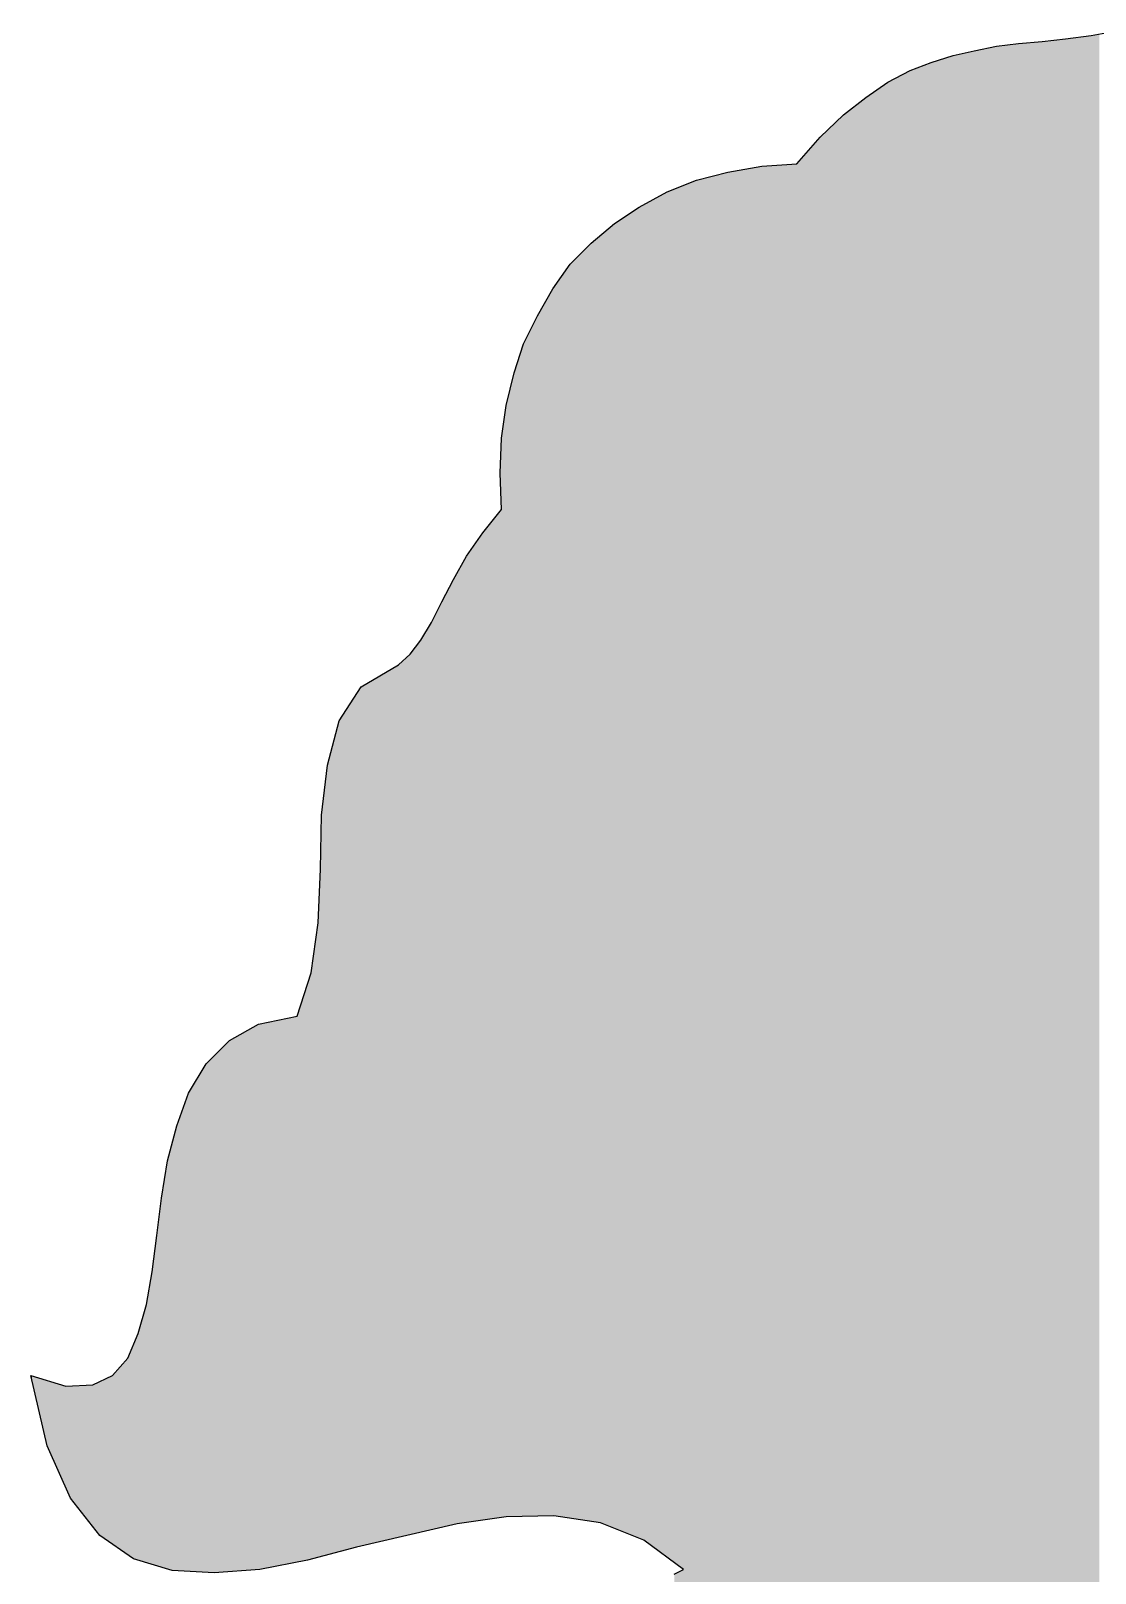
# Model space of a CAD drawing. Extents: x -73 to 16, y -2 to 165.
# Drawn here: x -45.74 to -28.27, y 138.35 to 163.67 of the extents above; entities that cross this region are included whole.
import ezdxf

# ---------------------------------------------------------------- set-up
doc = ezdxf.new("R2010")
doc.units = 0
doc.header["$LTSCALE"] = 25
doc.layers.get('0').update_dxf_attribs({"linetype": 'CONTINUOUS'})
doc.layers.add('7', color=7, linetype='CONTINUOUS')

# ---------------------------------------------------------------- blocks, each defined once
blk = doc.blocks.new('*U0')
for points in [[(-28.199, 62.471), (-28.333, 163.597), (-28.199, 163.621)], [(-30.039, 58.852), (-30.212, 163.355), (-30.039, 163.392)], [(-29.943, 58.916), (-30.039, 163.392), (-29.943, 163.412)], [(-30.039, 58.852), (-30.039, 163.392), (-29.943, 58.916)], [(-29.925, 58.929), (-29.943, 163.412), (-29.925, 163.416)], [(-29.943, 58.916), (-29.943, 163.412), (-29.925, 58.929)], [(-29.886, 58.954), (-29.925, 163.416), (-29.886, 163.424)], [(-29.925, 58.929), (-29.925, 163.416), (-29.886, 58.954)], [(-29.848, 58.98), (-29.886, 163.424), (-29.848, 163.428)], [(-29.886, 58.954), (-29.886, 163.424), (-29.848, 58.98)], [(-29.809, 59.006), (-29.848, 163.428), (-29.809, 163.432)], [(-29.848, 58.98), (-29.848, 163.428), (-29.809, 59.006)], [(-29.694, 59.082), (-29.809, 163.432), (-29.694, 163.445)], [(-29.809, 59.006), (-29.809, 163.432), (-29.694, 59.082)], [(-29.636, 59.118), (-29.694, 163.445), (-29.636, 163.451)], [(-29.694, 59.082), (-29.694, 163.445), (-29.636, 59.118)], [(-29.541, 59.178), (-29.636, 163.451), (-29.541, 163.461)], [(-29.636, 59.118), (-29.636, 163.451), (-29.541, 59.178)], [(-29.522, 59.19), (-29.541, 163.461), (-29.522, 163.463)], [(-29.541, 59.178), (-29.541, 163.461), (-29.522, 59.19)], [(-29.387, 59.274), (-29.522, 163.463), (-29.387, 163.476)], [(-29.522, 59.19), (-29.522, 163.463), (-29.387, 59.274)], [(-29.349, 59.293), (-29.387, 163.476), (-29.349, 163.48)], [(-29.387, 59.274), (-29.387, 163.476), (-29.349, 59.293)], [(-29.196, 59.37), (-29.349, 163.48), (-29.196, 163.495)], [(-29.349, 59.293), (-29.349, 163.48), (-29.196, 59.37)], [(-29.138, 59.399), (-29.196, 163.495), (-29.138, 163.501)], [(-29.196, 59.37), (-29.196, 163.495), (-29.138, 59.399)], [(-29.119, 62.873), (-29.138, 163.501), (-29.119, 163.503)], [(-29.138, 62.648), (-29.138, 163.501), (-29.119, 62.873)], [(-29.1, 63.089), (-29.119, 163.503), (-29.1, 163.505)], [(-29.119, 62.873), (-29.119, 163.503), (-29.1, 63.089)], [(-29.043, 63.038), (-29.1, 163.505), (-29.043, 163.511)], [(-29.1, 63.089), (-29.1, 163.505), (-29.043, 63.038)], [(-28.966, 62.97), (-29.043, 163.511), (-28.966, 163.519)], [(-29.043, 63.038), (-29.043, 163.511), (-28.966, 62.97)], [(-28.908, 62.92), (-28.966, 163.519), (-28.908, 163.524)], [(-28.966, 62.97), (-28.966, 163.519), (-28.908, 62.92)], [(-28.87, 62.886), (-28.908, 163.524), (-28.87, 163.528)], [(-28.908, 62.92), (-28.908, 163.524), (-28.87, 62.886)], [(-28.793, 62.818), (-28.87, 163.528), (-28.793, 163.536)], [(-28.87, 62.886), (-28.87, 163.528), (-28.793, 62.818)], [(-28.774, 62.801), (-28.793, 163.536), (-28.774, 163.538)], [(-28.793, 62.818), (-28.793, 163.536), (-28.774, 62.801)], [(-28.755, 62.79), (-28.774, 163.538), (-28.755, 163.54)], [(-28.774, 62.801), (-28.774, 163.538), (-28.755, 62.79)], [(-28.736, 62.778), (-28.755, 163.54), (-28.736, 163.542)], [(-28.755, 62.79), (-28.755, 163.54), (-28.736, 62.778)], [(-28.717, 62.767), (-28.736, 163.542), (-28.717, 163.545)], [(-28.736, 62.778), (-28.736, 163.542), (-28.717, 62.767)], [(-28.697, 62.755), (-28.717, 163.545), (-28.697, 163.548)], [(-28.717, 62.767), (-28.717, 163.545), (-28.697, 62.755)], [(-28.601, 62.697), (-28.697, 163.548), (-28.601, 163.561)], [(-28.697, 62.755), (-28.697, 163.548), (-28.601, 62.697)], [(-28.505, 62.64), (-28.601, 163.561), (-28.505, 163.574)], [(-28.601, 62.697), (-28.601, 163.561), (-28.505, 62.64)], [(-28.467, 62.617), (-28.505, 163.574), (-28.467, 163.579)], [(-28.505, 62.64), (-28.505, 163.574), (-28.467, 62.617)], [(-28.448, 62.605), (-28.467, 163.579), (-28.448, 163.581)], [(-28.467, 62.617), (-28.467, 163.579), (-28.448, 62.605)], [(-28.429, 62.594), (-28.448, 163.581), (-28.429, 163.584)], [(-28.448, 62.605), (-28.448, 163.581), (-28.429, 62.594)], [(-28.391, 62.571), (-28.429, 163.584), (-28.391, 163.589)], [(-28.429, 62.594), (-28.429, 163.584), (-28.391, 62.571)], [(-28.371, 62.561), (-28.391, 163.589), (-28.371, 163.592)], [(-28.391, 62.571), (-28.391, 163.589), (-28.371, 62.561)], [(-28.352, 62.551), (-28.371, 163.592), (-28.352, 163.594)], [(-28.371, 62.561), (-28.371, 163.592), (-28.352, 62.551)], [(-28.333, 62.541), (-28.352, 163.594), (-28.333, 163.597)], [(-28.352, 62.551), (-28.352, 163.594), (-28.333, 62.541)], [(-28.333, 62.541), (-28.333, 163.597), (-28.199, 62.471)], [(-31.036, 59.718), (-31.132, 163.089), (-31.036, 163.126)], [(-30.96, 59.659), (-31.036, 163.126), (-30.96, 163.156)], [(-31.036, 59.718), (-31.036, 163.126), (-30.96, 59.659)], [(-30.883, 59.599), (-30.96, 163.156), (-30.883, 163.18)], [(-30.96, 59.659), (-30.96, 163.156), (-30.883, 59.599)], [(-30.634, 59.408), (-30.883, 163.18), (-30.634, 163.259)], [(-30.883, 59.599), (-30.883, 163.18), (-30.634, 59.408)], [(-30.595, 59.373), (-30.634, 163.259), (-30.595, 163.271)], [(-30.634, 59.408), (-30.634, 163.259), (-30.595, 59.373)], [(-30.538, 59.321), (-30.595, 163.271), (-30.538, 163.284)], [(-30.595, 59.373), (-30.595, 163.271), (-30.538, 59.321)], [(-30.422, 59.216), (-30.538, 163.284), (-30.422, 163.309)], [(-30.538, 59.321), (-30.538, 163.284), (-30.422, 59.216)], [(-30.269, 59.091), (-30.422, 163.309), (-30.269, 163.343)], [(-30.422, 59.216), (-30.422, 163.309), (-30.269, 59.091)], [(-30.25, 59.076), (-30.269, 163.343), (-30.25, 163.347)], [(-30.269, 59.091), (-30.269, 163.343), (-30.25, 59.076)], [(-30.212, 59.044), (-30.25, 163.347), (-30.212, 163.355)], [(-30.25, 59.076), (-30.25, 163.347), (-30.212, 59.044)], [(-30.212, 59.044), (-30.212, 163.355), (-30.039, 58.852)], [(-31.477, 60.019), (-31.669, 162.83), (-31.477, 162.931)], [(-31.439, 59.991), (-31.477, 162.931), (-31.439, 162.951)], [(-31.477, 60.019), (-31.477, 162.931), (-31.439, 59.991)], [(-31.4, 59.964), (-31.439, 162.951), (-31.4, 162.971)], [(-31.439, 59.991), (-31.439, 162.951), (-31.4, 59.964)], [(-31.304, 59.902), (-31.4, 162.971), (-31.304, 163.021)], [(-31.4, 59.964), (-31.4, 162.971), (-31.304, 59.902)], [(-31.19, 59.829), (-31.304, 163.021), (-31.19, 163.066)], [(-31.304, 59.902), (-31.304, 163.021), (-31.19, 59.829)], [(-31.132, 59.792), (-31.19, 163.066), (-31.132, 163.089)], [(-31.19, 59.829), (-31.19, 163.066), (-31.132, 59.792)], [(-31.132, 59.792), (-31.132, 163.089), (-31.036, 59.718)], [(-31.956, 60.328), (-32.033, 162.581), (-31.956, 162.633)], [(-31.879, 60.282), (-31.956, 162.633), (-31.879, 162.686)], [(-31.956, 60.328), (-31.956, 162.633), (-31.879, 60.282)], [(-31.822, 60.247), (-31.879, 162.686), (-31.822, 162.725)], [(-31.879, 60.282), (-31.879, 162.686), (-31.822, 60.247)], [(-31.746, 60.202), (-31.822, 162.725), (-31.746, 162.777)], [(-31.822, 60.247), (-31.822, 162.725), (-31.746, 60.202)], [(-31.669, 60.155), (-31.746, 162.777), (-31.669, 162.83)], [(-31.746, 60.202), (-31.746, 162.777), (-31.669, 60.155)], [(-31.669, 60.155), (-31.669, 162.83), (-31.477, 60.019)], [(-32.321, 60.522), (-32.359, 162.323), (-32.321, 162.354)], [(-32.244, 60.481), (-32.321, 162.354), (-32.244, 162.414)], [(-32.321, 60.522), (-32.321, 162.354), (-32.244, 60.481)], [(-32.033, 60.369), (-32.244, 162.414), (-32.033, 162.581)], [(-32.244, 60.481), (-32.244, 162.414), (-32.033, 60.369)], [(-32.033, 60.369), (-32.033, 162.581), (-31.956, 60.328)], [(-32.531, 60.635), (-32.665, 162.039), (-32.531, 162.166)], [(-32.397, 60.563), (-32.531, 162.166), (-32.397, 162.293)], [(-32.531, 60.635), (-32.531, 162.166), (-32.397, 60.563)], [(-32.359, 60.543), (-32.397, 162.293), (-32.359, 162.323)], [(-32.397, 60.563), (-32.397, 162.293), (-32.359, 60.543)], [(-32.359, 60.543), (-32.359, 162.323), (-32.321, 60.522)], [(-32.819, 60.788), (-32.934, 161.753), (-32.819, 161.886)], [(-32.8, 60.778), (-32.819, 161.886), (-32.8, 161.907)], [(-32.819, 60.788), (-32.819, 161.886), (-32.8, 60.778)], [(-32.781, 60.768), (-32.8, 161.907), (-32.781, 161.929)], [(-32.8, 60.778), (-32.8, 161.907), (-32.781, 60.768)], [(-32.704, 60.727), (-32.781, 161.929), (-32.704, 162.002)], [(-32.781, 60.768), (-32.781, 161.929), (-32.704, 60.727)], [(-32.665, 60.707), (-32.704, 162.002), (-32.665, 162.039)], [(-32.704, 60.727), (-32.704, 162.002), (-32.665, 60.707)], [(-32.665, 60.707), (-32.665, 162.039), (-32.531, 60.635)], [(-32.972, 60.865), (-33.087, 161.577), (-32.972, 161.709)], [(-32.934, 60.846), (-32.972, 161.709), (-32.934, 161.753)], [(-32.972, 60.865), (-32.972, 161.709), (-32.934, 60.846)], [(-32.934, 60.846), (-32.934, 161.753), (-32.819, 60.788)], [(-34.333, 101.965), (-34.506, 161.299), (-34.333, 161.344)], [(-34.295, 101.859), (-34.333, 161.344), (-34.295, 161.354)], [(-34.333, 101.965), (-34.333, 161.344), (-34.295, 101.859)], [(-34.199, 101.595), (-34.295, 161.354), (-34.199, 161.371)], [(-34.295, 101.859), (-34.295, 161.354), (-34.199, 101.595)], [(-34.18, 101.544), (-34.199, 161.371), (-34.18, 161.374)], [(-34.199, 101.595), (-34.199, 161.371), (-34.18, 101.544)], [(-34.161, 101.006), (-34.18, 161.374), (-34.161, 161.377)], [(-34.18, 101.544), (-34.18, 161.374), (-34.161, 101.006)], [(-34.122, 62.724), (-34.161, 161.377), (-34.122, 161.384)], [(-34.161, 62.73), (-34.161, 161.377), (-34.122, 62.724)], [(-34.103, 61.507), (-34.122, 161.384), (-34.103, 161.387)], [(-34.122, 61.709), (-34.122, 161.384), (-34.103, 61.507)], [(-34.084, 61.306), (-34.103, 161.387), (-34.084, 161.39)], [(-34.103, 61.507), (-34.103, 161.387), (-34.084, 61.306)], [(-34.026, 61.286), (-34.084, 161.39), (-34.026, 161.4)], [(-34.084, 61.306), (-34.084, 161.39), (-34.026, 61.286)], [(-33.969, 61.267), (-34.026, 161.4), (-33.969, 161.41)], [(-34.026, 61.286), (-34.026, 161.4), (-33.969, 61.267)], [(-33.912, 61.248), (-33.969, 161.41), (-33.912, 161.42)], [(-33.969, 61.267), (-33.969, 161.41), (-33.912, 61.248)], [(-33.854, 61.229), (-33.912, 161.42), (-33.854, 161.43)], [(-33.912, 61.248), (-33.912, 161.42), (-33.854, 61.229)], [(-33.816, 61.216), (-33.854, 161.43), (-33.816, 161.437)], [(-33.854, 61.229), (-33.854, 161.43), (-33.816, 61.216)], [(-33.759, 61.197), (-33.816, 161.437), (-33.759, 161.447)], [(-33.816, 61.216), (-33.816, 161.437), (-33.759, 61.197)], [(-33.739, 61.191), (-33.759, 161.447), (-33.739, 161.45)], [(-33.759, 61.197), (-33.759, 161.447), (-33.739, 61.191)], [(-33.682, 61.172), (-33.739, 161.45), (-33.682, 161.454)], [(-33.739, 61.191), (-33.739, 161.45), (-33.682, 61.172)], [(-33.663, 61.165), (-33.682, 161.454), (-33.663, 161.455)], [(-33.682, 61.172), (-33.682, 161.454), (-33.663, 61.165)], [(-33.624, 61.153), (-33.663, 161.455), (-33.624, 161.458)], [(-33.663, 61.165), (-33.663, 161.455), (-33.624, 61.153)], [(-33.547, 61.12), (-33.624, 161.458), (-33.547, 161.463)], [(-33.624, 61.153), (-33.624, 161.458), (-33.547, 61.12)], [(-33.528, 61.112), (-33.547, 161.463), (-33.528, 161.464)], [(-33.547, 61.12), (-33.547, 161.463), (-33.528, 61.112)], [(-33.509, 61.103), (-33.528, 161.464), (-33.509, 161.465)], [(-33.528, 61.112), (-33.528, 161.464), (-33.509, 61.103)], [(-33.49, 61.095), (-33.509, 161.465), (-33.49, 161.467)], [(-33.509, 61.103), (-33.509, 161.465), (-33.49, 61.095)], [(-33.394, 61.054), (-33.49, 161.467), (-33.394, 161.473)], [(-33.49, 61.095), (-33.49, 161.467), (-33.394, 61.054)], [(-33.356, 61.037), (-33.394, 161.473), (-33.356, 161.476)], [(-33.394, 61.054), (-33.394, 161.473), (-33.356, 61.037)], [(-33.298, 61.013), (-33.356, 161.476), (-33.298, 161.479)], [(-33.356, 61.037), (-33.356, 161.476), (-33.298, 61.013)], [(-33.26, 60.996), (-33.298, 161.479), (-33.26, 161.482)], [(-33.298, 61.013), (-33.298, 161.479), (-33.26, 60.996)], [(-33.164, 60.955), (-33.26, 161.482), (-33.164, 161.488)], [(-33.26, 60.996), (-33.26, 161.482), (-33.164, 60.955)], [(-33.107, 60.931), (-33.164, 161.488), (-33.107, 161.554)], [(-33.164, 60.955), (-33.164, 161.488), (-33.107, 60.931)], [(-33.087, 60.923), (-33.107, 161.554), (-33.087, 161.577)], [(-33.107, 60.931), (-33.107, 161.554), (-33.087, 60.923)], [(-33.087, 60.923), (-33.087, 161.577), (-32.972, 60.865)], [(-35.1, 138.463), (-35.177, 161.074), (-35.1, 161.105)], [(-35.081, 138.449), (-35.1, 161.105), (-35.081, 161.112)], [(-35.1, 138.463), (-35.1, 161.105), (-35.081, 138.449)], [(-35.024, 138.407), (-35.081, 161.112), (-35.024, 161.135)], [(-35.081, 138.449), (-35.081, 161.112), (-35.024, 138.407)], [(-34.928, 102.841), (-35.024, 161.135), (-34.928, 161.174)], [(-35.024, 103.025), (-35.024, 161.135), (-34.928, 102.841)], [(-34.851, 102.693), (-34.928, 161.174), (-34.851, 161.204)], [(-34.928, 102.841), (-34.928, 161.174), (-34.851, 102.693)], [(-34.813, 102.641), (-34.851, 161.204), (-34.813, 161.22)], [(-34.851, 102.693), (-34.851, 161.204), (-34.813, 102.641)], [(-34.794, 102.615), (-34.813, 161.22), (-34.794, 161.225)], [(-34.813, 102.641), (-34.813, 161.22), (-34.794, 102.615)], [(-34.774, 102.589), (-34.794, 161.225), (-34.774, 161.23)], [(-34.794, 102.615), (-34.794, 161.225), (-34.774, 102.589)], [(-34.755, 102.563), (-34.774, 161.23), (-34.755, 161.235)], [(-34.774, 102.589), (-34.774, 161.23), (-34.755, 102.563)], [(-34.717, 102.511), (-34.755, 161.235), (-34.717, 161.245)], [(-34.755, 102.563), (-34.755, 161.235), (-34.717, 102.511)], [(-34.698, 102.485), (-34.717, 161.245), (-34.698, 161.25)], [(-34.717, 102.511), (-34.717, 161.245), (-34.698, 102.485)], [(-34.678, 102.459), (-34.698, 161.25), (-34.678, 161.255)], [(-34.698, 102.485), (-34.698, 161.25), (-34.678, 102.459)], [(-34.621, 102.381), (-34.678, 161.255), (-34.621, 161.27)], [(-34.678, 102.459), (-34.678, 161.255), (-34.621, 102.381)], [(-34.582, 102.329), (-34.621, 161.27), (-34.582, 161.28)], [(-34.621, 102.381), (-34.621, 161.27), (-34.582, 102.329)], [(-34.564, 102.301), (-34.582, 161.28), (-34.564, 161.284)], [(-34.582, 102.329), (-34.582, 161.28), (-34.564, 102.301)], [(-34.506, 102.218), (-34.564, 161.284), (-34.506, 161.299)], [(-34.564, 102.301), (-34.564, 161.284), (-34.506, 102.218)], [(-34.506, 102.218), (-34.506, 161.299), (-34.333, 101.965)], [(-35.656, 138.872), (-35.676, 160.82), (-35.656, 160.83)], [(-35.56, 138.802), (-35.656, 160.83), (-35.56, 160.882)], [(-35.656, 138.872), (-35.656, 160.83), (-35.56, 138.802)], [(-35.503, 138.759), (-35.56, 160.882), (-35.503, 160.914)], [(-35.56, 138.802), (-35.56, 160.882), (-35.503, 138.759)], [(-35.387, 138.675), (-35.503, 160.914), (-35.387, 160.976)], [(-35.503, 138.759), (-35.503, 160.914), (-35.387, 138.675)], [(-35.292, 138.604), (-35.387, 160.976), (-35.292, 161.028)], [(-35.387, 138.675), (-35.387, 160.976), (-35.292, 138.604)], [(-35.254, 138.576), (-35.292, 161.028), (-35.254, 161.043)], [(-35.292, 138.604), (-35.292, 161.028), (-35.254, 138.576)], [(-35.234, 138.562), (-35.254, 161.043), (-35.234, 161.051)], [(-35.254, 138.576), (-35.254, 161.043), (-35.234, 138.562)], [(-35.215, 138.548), (-35.234, 161.051), (-35.215, 161.059)], [(-35.234, 138.562), (-35.234, 161.051), (-35.215, 138.548)], [(-35.177, 138.52), (-35.215, 161.059), (-35.177, 161.074)], [(-35.215, 138.548), (-35.215, 161.059), (-35.177, 138.52)], [(-35.177, 138.52), (-35.177, 161.074), (-35.1, 138.463)], [(-36.039, 139.034), (-36.155, 160.511), (-36.039, 160.587)], [(-36.001, 139.018), (-36.039, 160.587), (-36.001, 160.612)], [(-36.039, 139.034), (-36.039, 160.587), (-36.001, 139.018)], [(-35.943, 138.995), (-36.001, 160.612), (-35.943, 160.651)], [(-36.001, 139.018), (-36.001, 160.612), (-35.943, 138.995)], [(-35.848, 138.956), (-35.943, 160.651), (-35.848, 160.715)], [(-35.943, 138.995), (-35.943, 160.651), (-35.848, 138.956)], [(-35.79, 138.933), (-35.848, 160.715), (-35.79, 160.753)], [(-35.848, 138.956), (-35.848, 160.715), (-35.79, 138.933)], [(-35.752, 138.917), (-35.79, 160.753), (-35.752, 160.778)], [(-35.79, 138.933), (-35.79, 160.753), (-35.752, 138.917)], [(-35.676, 138.886), (-35.752, 160.778), (-35.676, 160.82)], [(-35.752, 138.917), (-35.752, 160.778), (-35.676, 138.886)], [(-35.676, 138.886), (-35.676, 160.82), (-35.656, 138.872)], [(-36.346, 139.158), (-36.385, 160.315), (-36.346, 160.348)], [(-36.269, 139.127), (-36.346, 160.348), (-36.269, 160.413)], [(-36.346, 139.158), (-36.346, 160.348), (-36.269, 139.127)], [(-36.174, 139.088), (-36.269, 160.413), (-36.174, 160.495)], [(-36.269, 139.127), (-36.269, 160.413), (-36.174, 139.088)], [(-36.155, 139.081), (-36.174, 160.495), (-36.155, 160.511)], [(-36.174, 139.088), (-36.174, 160.495), (-36.155, 139.081)], [(-36.155, 139.081), (-36.155, 160.511), (-36.039, 139.034)], [(-36.557, 139.2), (-36.691, 160.031), (-36.557, 160.166)], [(-36.538, 139.197), (-36.557, 160.166), (-36.538, 160.185)], [(-36.557, 139.2), (-36.557, 160.166), (-36.538, 139.197)], [(-36.519, 139.194), (-36.538, 160.185), (-36.519, 160.201)], [(-36.538, 139.197), (-36.538, 160.185), (-36.519, 139.194)], [(-36.442, 139.182), (-36.519, 160.201), (-36.442, 160.266)], [(-36.519, 139.194), (-36.519, 160.201), (-36.442, 139.182)], [(-36.404, 139.177), (-36.442, 160.266), (-36.404, 160.299)], [(-36.442, 139.182), (-36.442, 160.266), (-36.404, 139.177)], [(-36.385, 139.174), (-36.404, 160.299), (-36.385, 160.315)], [(-36.404, 139.177), (-36.404, 160.299), (-36.385, 139.174)], [(-36.385, 139.174), (-36.385, 160.315), (-36.346, 139.158)], [(-36.883, 139.249), (-36.921, 159.786), (-36.883, 159.839)], [(-36.806, 139.237), (-36.883, 159.839), (-36.806, 159.916)], [(-36.883, 139.249), (-36.883, 159.839), (-36.806, 139.237)], [(-36.787, 139.234), (-36.806, 159.916), (-36.787, 159.935)], [(-36.806, 139.237), (-36.806, 159.916), (-36.787, 139.234)], [(-36.691, 139.22), (-36.787, 159.935), (-36.691, 160.031)], [(-36.787, 139.234), (-36.787, 159.935), (-36.691, 139.22)], [(-36.691, 139.22), (-36.691, 160.031), (-36.557, 139.2)], [(-37.055, 139.275), (-37.151, 159.464), (-37.055, 159.598)], [(-36.998, 139.266), (-37.055, 159.598), (-36.998, 159.678)], [(-37.055, 139.275), (-37.055, 159.598), (-36.998, 139.266)], [(-36.921, 139.255), (-36.998, 159.678), (-36.921, 159.786)], [(-36.998, 139.266), (-36.998, 159.678), (-36.921, 139.255)], [(-36.921, 139.255), (-36.921, 159.786), (-36.883, 139.249)], [(-37.228, 139.287), (-37.286, 159.234), (-37.228, 159.335)], [(-37.171, 139.289), (-37.228, 159.335), (-37.171, 159.437)], [(-37.228, 139.287), (-37.228, 159.335), (-37.171, 139.289)], [(-37.151, 139.289), (-37.171, 159.437), (-37.151, 159.464)], [(-37.171, 139.289), (-37.171, 159.437), (-37.151, 139.289)], [(-37.151, 139.289), (-37.151, 159.464), (-37.055, 139.275)], [(-37.381, 139.284), (-37.42, 158.996), (-37.381, 159.064)], [(-37.343, 139.284), (-37.381, 159.064), (-37.343, 159.132)], [(-37.381, 139.284), (-37.381, 159.064), (-37.343, 139.284)], [(-37.286, 139.286), (-37.343, 159.132), (-37.286, 159.234)], [(-37.343, 139.284), (-37.343, 159.132), (-37.286, 139.286)], [(-37.286, 139.286), (-37.286, 159.234), (-37.228, 139.287)], [(-37.477, 139.281), (-37.63, 158.575), (-37.477, 158.881)], [(-37.42, 139.283), (-37.477, 158.881), (-37.42, 158.996)], [(-37.477, 139.281), (-37.477, 158.881), (-37.42, 139.283)], [(-37.42, 139.283), (-37.42, 158.996), (-37.381, 139.284)], [(-37.63, 139.277), (-37.65, 158.536), (-37.63, 158.575)], [(-37.63, 139.277), (-37.63, 158.575), (-37.477, 139.281)], [(-37.688, 139.276), (-37.784, 158.116), (-37.688, 158.416)], [(-37.65, 139.277), (-37.688, 158.416), (-37.65, 158.536)], [(-37.688, 139.276), (-37.688, 158.416), (-37.65, 139.277)], [(-37.65, 139.277), (-37.65, 158.536), (-37.63, 139.277)], [(-37.803, 139.273), (-37.842, 157.903), (-37.803, 158.056)], [(-37.784, 139.273), (-37.803, 158.056), (-37.784, 158.116)], [(-37.803, 139.273), (-37.803, 158.056), (-37.784, 139.273)], [(-37.784, 139.273), (-37.784, 158.116), (-37.688, 139.276)], [(-37.842, 139.272), (-37.937, 157.52), (-37.842, 157.903)], [(-37.842, 139.272), (-37.842, 157.903), (-37.803, 139.273)], [(-37.937, 139.27), (-38.014, 156.983), (-37.937, 157.52)], [(-37.937, 139.27), (-37.937, 157.52), (-37.842, 139.272)], [(-38.014, 155.814), (-38.033, 156.408), (-38.014, 156.983)], [(-38.014, 139.259), (-38.014, 156.983), (-37.937, 139.27)], [(-38.052, 139.253), (-38.148, 155.646), (-38.052, 155.766)], [(-38.033, 139.256), (-38.052, 155.766), (-38.033, 155.79)], [(-38.052, 139.253), (-38.052, 155.766), (-38.033, 139.256)], [(-38.014, 139.259), (-38.033, 155.79), (-38.014, 155.814)], [(-38.033, 139.256), (-38.033, 155.79), (-38.014, 139.259)], [(-38.244, 139.226), (-38.321, 155.43), (-38.244, 155.526)], [(-38.148, 139.24), (-38.244, 155.526), (-38.148, 155.646)], [(-38.244, 139.226), (-38.244, 155.526), (-38.148, 139.24)], [(-38.148, 139.24), (-38.148, 155.646), (-38.052, 139.253)], [(-38.321, 139.215), (-38.512, 155.157), (-38.321, 155.43)], [(-38.321, 139.215), (-38.321, 155.43), (-38.244, 139.226)], [(-38.608, 139.174), (-38.647, 154.943), (-38.608, 155.013)], [(-38.589, 139.177), (-38.608, 155.013), (-38.589, 155.047)], [(-38.608, 139.174), (-38.608, 155.013), (-38.589, 139.177)], [(-38.551, 139.182), (-38.589, 155.047), (-38.551, 155.102)], [(-38.589, 139.177), (-38.589, 155.047), (-38.551, 139.182)], [(-38.512, 139.188), (-38.551, 155.102), (-38.512, 155.157)], [(-38.551, 139.182), (-38.551, 155.102), (-38.512, 139.188)], [(-38.512, 139.188), (-38.512, 155.157), (-38.321, 139.215)], [(-38.742, 139.155), (-38.762, 154.733), (-38.742, 154.768)], [(-38.647, 139.169), (-38.742, 154.768), (-38.647, 154.943)], [(-38.742, 139.155), (-38.742, 154.768), (-38.647, 139.169)], [(-38.647, 139.169), (-38.647, 154.943), (-38.608, 139.174)], [(-38.8, 139.142), (-38.991, 154.299), (-38.8, 154.664)], [(-38.762, 139.15), (-38.8, 154.664), (-38.762, 154.733)], [(-38.8, 139.142), (-38.8, 154.664), (-38.762, 139.15)], [(-38.762, 139.15), (-38.762, 154.733), (-38.742, 139.155)], [(-39.011, 139.093), (-39.164, 153.955), (-39.011, 154.26)], [(-38.991, 139.097), (-39.011, 154.26), (-38.991, 154.299)], [(-39.011, 139.093), (-39.011, 154.26), (-38.991, 139.097)], [(-38.991, 139.097), (-38.991, 154.299), (-38.8, 139.142)], [(-39.26, 139.035), (-39.337, 153.666), (-39.26, 153.795)], [(-39.241, 139.039), (-39.26, 153.795), (-39.241, 153.826)], [(-39.26, 139.035), (-39.26, 153.795), (-39.241, 139.039)], [(-39.221, 139.044), (-39.241, 153.826), (-39.221, 153.859)], [(-39.241, 139.039), (-39.241, 153.826), (-39.221, 139.044)], [(-39.164, 139.057), (-39.221, 153.859), (-39.164, 153.955)], [(-39.221, 139.044), (-39.221, 153.859), (-39.164, 139.057)], [(-39.164, 139.057), (-39.164, 153.955), (-39.011, 139.093)], [(-39.414, 138.999), (-39.49, 153.462), (-39.414, 153.564)], [(-39.337, 139.017), (-39.414, 153.564), (-39.337, 153.666)], [(-39.414, 138.999), (-39.414, 153.564), (-39.337, 139.017)], [(-39.337, 139.017), (-39.337, 153.666), (-39.26, 139.035)], [(-39.759, 138.919), (-39.777, 153.219), (-39.759, 153.23)], [(-39.739, 138.923), (-39.759, 153.23), (-39.739, 153.242)], [(-39.759, 138.919), (-39.759, 153.23), (-39.739, 138.923)], [(-39.701, 138.932), (-39.739, 153.242), (-39.701, 153.264)], [(-39.739, 138.923), (-39.739, 153.242), (-39.701, 138.932)], [(-39.567, 138.963), (-39.701, 153.264), (-39.567, 153.385)], [(-39.701, 138.932), (-39.701, 153.264), (-39.567, 138.963)], [(-39.528, 138.972), (-39.567, 153.385), (-39.528, 153.419)], [(-39.567, 138.963), (-39.567, 153.385), (-39.528, 138.972)], [(-39.51, 138.977), (-39.528, 153.419), (-39.51, 153.436)], [(-39.528, 138.972), (-39.528, 153.419), (-39.51, 138.977)], [(-39.49, 138.981), (-39.51, 153.436), (-39.49, 153.462)], [(-39.51, 138.977), (-39.51, 153.436), (-39.49, 138.981)], [(-39.49, 138.981), (-39.49, 153.462), (-39.414, 138.999)], [(-40.161, 138.825), (-40.276, 152.923), (-40.161, 152.991)], [(-40.103, 138.839), (-40.161, 152.991), (-40.103, 153.025)], [(-40.161, 138.825), (-40.161, 152.991), (-40.103, 138.839)], [(-39.989, 138.865), (-40.103, 153.025), (-39.989, 153.094)], [(-40.103, 138.839), (-40.103, 153.025), (-39.989, 138.865)], [(-39.969, 138.87), (-39.989, 153.094), (-39.969, 153.105)], [(-39.989, 138.865), (-39.989, 153.094), (-39.969, 138.87)], [(-39.797, 138.91), (-39.969, 153.105), (-39.797, 153.207)], [(-39.969, 138.87), (-39.969, 153.105), (-39.797, 138.91)], [(-39.777, 138.914), (-39.797, 153.207), (-39.777, 153.219)], [(-39.797, 138.91), (-39.797, 153.207), (-39.777, 138.914)], [(-39.777, 138.914), (-39.777, 153.219), (-39.759, 138.919)], [(-40.41, 138.767), (-40.468, 152.666), (-40.41, 152.754)], [(-40.391, 138.772), (-40.41, 152.754), (-40.391, 152.784)], [(-40.41, 138.767), (-40.41, 152.754), (-40.391, 138.772)], [(-40.372, 138.776), (-40.391, 152.784), (-40.372, 152.812)], [(-40.391, 138.772), (-40.391, 152.784), (-40.372, 138.776)], [(-40.333, 138.785), (-40.372, 152.812), (-40.333, 152.871)], [(-40.372, 138.776), (-40.372, 152.812), (-40.333, 138.785)], [(-40.315, 138.789), (-40.333, 152.871), (-40.315, 152.9)], [(-40.333, 138.785), (-40.333, 152.871), (-40.315, 138.789)], [(-40.276, 138.798), (-40.315, 152.9), (-40.276, 152.923)], [(-40.315, 138.789), (-40.315, 152.9), (-40.276, 138.798)], [(-40.276, 138.798), (-40.276, 152.923), (-40.161, 138.825)], [(-40.583, 138.721), (-40.679, 152.344), (-40.583, 152.49)], [(-40.564, 138.726), (-40.583, 152.49), (-40.564, 152.52)], [(-40.583, 138.721), (-40.583, 152.49), (-40.564, 138.726)], [(-40.487, 138.747), (-40.564, 152.52), (-40.487, 152.637)], [(-40.564, 138.726), (-40.564, 152.52), (-40.487, 138.747)], [(-40.468, 138.752), (-40.487, 152.637), (-40.468, 152.666)], [(-40.487, 138.747), (-40.487, 152.637), (-40.468, 138.752)], [(-40.468, 138.752), (-40.468, 152.666), (-40.41, 138.767)], [(-40.679, 138.696), (-40.717, 152.2), (-40.679, 152.344)], [(-40.679, 138.696), (-40.679, 152.344), (-40.583, 138.721)], [(-40.775, 138.671), (-40.813, 151.836), (-40.775, 151.98)], [(-40.717, 138.686), (-40.775, 151.98), (-40.717, 152.2)], [(-40.775, 138.671), (-40.775, 151.98), (-40.717, 138.686)], [(-40.717, 138.686), (-40.717, 152.2), (-40.679, 138.696)], [(-40.813, 138.661), (-40.871, 151.615), (-40.813, 151.836)], [(-40.813, 138.661), (-40.813, 151.836), (-40.775, 138.671)], [(-40.871, 138.646), (-40.889, 151.453), (-40.871, 151.615)], [(-40.871, 138.646), (-40.871, 151.615), (-40.813, 138.661)], [(-40.889, 138.641), (-40.928, 151.122), (-40.889, 151.453)], [(-40.889, 138.641), (-40.889, 151.453), (-40.871, 138.646)], [(-40.928, 138.631), (-40.966, 150.791), (-40.928, 151.122)], [(-40.928, 138.631), (-40.928, 151.122), (-40.889, 138.641)], [(-40.966, 138.621), (-40.985, 149.909), (-40.966, 150.791)], [(-40.966, 138.621), (-40.966, 150.791), (-40.928, 138.631)], [(-40.985, 138.616), (-41.024, 149.027), (-40.985, 149.909)], [(-40.985, 138.616), (-40.985, 149.909), (-40.966, 138.621)], [(-41.024, 138.606), (-41.081, 148.616), (-41.024, 149.027)], [(-41.024, 138.606), (-41.024, 149.027), (-40.985, 138.616)], [(-41.101, 138.586), (-41.138, 148.204), (-41.101, 148.475)], [(-41.081, 138.591), (-41.101, 148.475), (-41.081, 148.616)], [(-41.101, 138.586), (-41.101, 148.475), (-41.081, 138.591)], [(-41.081, 138.591), (-41.081, 148.616), (-41.024, 138.606)], [(-41.138, 138.576), (-41.197, 148.024), (-41.138, 148.204)], [(-41.138, 138.576), (-41.138, 148.204), (-41.101, 138.586)], [(-41.197, 138.56), (-41.234, 147.908), (-41.197, 148.024)], [(-41.197, 138.56), (-41.197, 148.024), (-41.138, 138.576)], [(-41.273, 138.546), (-41.331, 147.61), (-41.273, 147.789)], [(-41.234, 138.553), (-41.273, 147.789), (-41.234, 147.908)], [(-41.273, 138.546), (-41.273, 147.789), (-41.234, 138.553)], [(-41.234, 138.553), (-41.234, 147.908), (-41.197, 138.56)], [(-41.694, 138.463), (-41.79, 147.404), (-41.694, 147.425)], [(-41.637, 138.475), (-41.694, 147.425), (-41.637, 147.437)], [(-41.694, 138.463), (-41.694, 147.425), (-41.637, 138.475)], [(-41.618, 138.478), (-41.637, 147.437), (-41.618, 147.441)], [(-41.637, 138.475), (-41.637, 147.437), (-41.618, 138.478)], [(-41.58, 138.486), (-41.618, 147.441), (-41.58, 147.449)], [(-41.618, 138.478), (-41.618, 147.441), (-41.58, 138.486)], [(-41.464, 138.508), (-41.58, 147.449), (-41.464, 147.473)], [(-41.58, 138.486), (-41.58, 147.449), (-41.464, 138.508)], [(-41.445, 138.512), (-41.464, 147.473), (-41.445, 147.477)], [(-41.464, 138.508), (-41.464, 147.473), (-41.445, 138.512)], [(-41.427, 138.516), (-41.445, 147.477), (-41.427, 147.481)], [(-41.445, 138.512), (-41.445, 147.477), (-41.427, 138.516)], [(-41.369, 138.527), (-41.427, 147.481), (-41.369, 147.494)], [(-41.427, 138.516), (-41.427, 147.481), (-41.369, 138.527)], [(-41.331, 138.534), (-41.369, 147.494), (-41.331, 147.61)], [(-41.369, 138.527), (-41.369, 147.494), (-41.331, 138.534)], [(-41.331, 138.534), (-41.331, 147.61), (-41.273, 138.546)], [(-42.366, 138.378), (-42.404, 147.135), (-42.366, 147.156)], [(-42.289, 138.384), (-42.366, 147.156), (-42.289, 147.199)], [(-42.366, 138.378), (-42.366, 147.156), (-42.289, 138.384)], [(-42.27, 138.385), (-42.289, 147.199), (-42.27, 147.209)], [(-42.289, 138.384), (-42.289, 147.199), (-42.27, 138.385)], [(-42.25, 138.387), (-42.27, 147.209), (-42.25, 147.22)], [(-42.27, 138.385), (-42.27, 147.209), (-42.25, 138.387)], [(-42.212, 138.39), (-42.25, 147.22), (-42.212, 147.242)], [(-42.25, 138.387), (-42.25, 147.22), (-42.212, 138.39)], [(-42.193, 138.391), (-42.212, 147.242), (-42.193, 147.252)], [(-42.212, 138.39), (-42.212, 147.242), (-42.193, 138.391)], [(-42.136, 138.396), (-42.193, 147.252), (-42.136, 147.284)], [(-42.193, 138.391), (-42.193, 147.252), (-42.136, 138.396)], [(-42.02, 138.404), (-42.136, 147.284), (-42.02, 147.349)], [(-42.136, 138.396), (-42.136, 147.284), (-42.02, 138.404)], [(-42.001, 138.406), (-42.02, 147.349), (-42.001, 147.359)], [(-42.02, 138.404), (-42.02, 147.349), (-42.001, 138.406)], [(-41.982, 138.407), (-42.001, 147.359), (-41.982, 147.364)], [(-42.001, 138.406), (-42.001, 147.359), (-41.982, 138.407)], [(-41.944, 138.415), (-41.982, 147.364), (-41.944, 147.372)], [(-41.982, 138.407), (-41.982, 147.364), (-41.944, 138.415)], [(-41.886, 138.426), (-41.944, 147.372), (-41.886, 147.384)], [(-41.944, 138.415), (-41.944, 147.372), (-41.886, 138.426)], [(-41.81, 138.441), (-41.886, 147.384), (-41.81, 147.4)], [(-41.886, 138.426), (-41.886, 147.384), (-41.81, 138.441)], [(-41.79, 138.445), (-41.81, 147.4), (-41.79, 147.404)], [(-41.81, 138.441), (-41.81, 147.4), (-41.79, 138.445)], [(-41.79, 138.445), (-41.79, 147.404), (-41.694, 138.463)], [(-42.653, 138.356), (-42.692, 146.88), (-42.653, 146.919)], [(-42.634, 138.357), (-42.653, 146.919), (-42.634, 146.938)], [(-42.653, 138.356), (-42.653, 146.919), (-42.634, 138.357)], [(-42.596, 138.36), (-42.634, 146.938), (-42.596, 146.976)], [(-42.634, 138.357), (-42.634, 146.938), (-42.596, 138.36)], [(-42.5, 138.368), (-42.596, 146.976), (-42.5, 147.072)], [(-42.596, 138.36), (-42.596, 146.976), (-42.5, 138.368)], [(-42.481, 138.369), (-42.5, 147.072), (-42.481, 147.092)], [(-42.5, 138.368), (-42.5, 147.072), (-42.481, 138.369)], [(-42.423, 138.373), (-42.481, 147.092), (-42.423, 147.124)], [(-42.481, 138.369), (-42.481, 147.092), (-42.423, 138.373)], [(-42.404, 138.375), (-42.423, 147.124), (-42.404, 147.135)], [(-42.423, 138.373), (-42.423, 147.124), (-42.404, 138.375)], [(-42.404, 138.375), (-42.404, 147.135), (-42.366, 138.378)], [(-42.883, 138.359), (-42.998, 146.484), (-42.883, 146.676)], [(-42.864, 138.357), (-42.883, 146.676), (-42.864, 146.708)], [(-42.883, 138.359), (-42.883, 146.676), (-42.864, 138.357)], [(-42.806, 138.354), (-42.864, 146.708), (-42.806, 146.766)], [(-42.864, 138.357), (-42.864, 146.708), (-42.806, 138.354)], [(-42.73, 138.35), (-42.806, 146.766), (-42.73, 146.843)], [(-42.806, 138.354), (-42.806, 146.766), (-42.73, 138.35)], [(-42.692, 138.353), (-42.73, 146.843), (-42.692, 146.88)], [(-42.73, 138.35), (-42.73, 146.843), (-42.692, 138.353)], [(-42.692, 138.353), (-42.692, 146.88), (-42.653, 138.356)], [(-42.998, 138.365), (-43.055, 146.388), (-42.998, 146.484)], [(-42.998, 138.365), (-42.998, 146.484), (-42.883, 138.359)], [(-43.171, 138.375), (-43.344, 145.692), (-43.171, 146.174)], [(-43.151, 138.373), (-43.171, 146.174), (-43.151, 146.229)], [(-43.171, 138.375), (-43.171, 146.174), (-43.151, 138.373)], [(-43.114, 138.371), (-43.151, 146.229), (-43.114, 146.291)], [(-43.151, 138.373), (-43.151, 146.229), (-43.114, 138.371)], [(-43.075, 138.369), (-43.114, 146.291), (-43.075, 146.356)], [(-43.114, 138.371), (-43.114, 146.291), (-43.075, 138.369)], [(-43.055, 138.368), (-43.075, 146.356), (-43.055, 146.388)], [(-43.075, 138.369), (-43.075, 146.356), (-43.055, 138.368)], [(-43.055, 138.368), (-43.055, 146.388), (-42.998, 138.365)], [(-43.344, 138.384), (-43.362, 145.621), (-43.344, 145.692)], [(-43.344, 138.384), (-43.344, 145.692), (-43.171, 138.375)], [(-43.42, 138.388), (-43.497, 145.117), (-43.42, 145.406)], [(-43.362, 138.385), (-43.42, 145.406), (-43.362, 145.621)], [(-43.42, 138.388), (-43.42, 145.406), (-43.362, 138.385)], [(-43.362, 138.385), (-43.362, 145.621), (-43.344, 138.384)], [(-43.516, 138.417), (-43.593, 144.503), (-43.516, 144.996)], [(-43.497, 138.412), (-43.516, 144.996), (-43.497, 145.117)], [(-43.516, 138.417), (-43.516, 144.996), (-43.497, 138.412)], [(-43.497, 138.412), (-43.497, 145.117), (-43.42, 138.388)], [(-43.593, 138.441), (-43.631, 144.196), (-43.593, 144.503)], [(-43.593, 138.441), (-43.593, 144.503), (-43.516, 138.417)], [(-43.631, 138.452), (-43.65, 144.046), (-43.631, 144.196)], [(-43.631, 138.452), (-43.631, 144.196), (-43.593, 138.441)], [(-43.67, 138.464), (-43.707, 143.596), (-43.67, 143.89)], [(-43.65, 138.458), (-43.67, 143.89), (-43.65, 144.046)], [(-43.67, 138.464), (-43.67, 143.89), (-43.65, 138.458)], [(-43.65, 138.458), (-43.65, 144.046), (-43.631, 138.452)], [(-43.707, 138.475), (-43.746, 143.296), (-43.707, 143.596)], [(-43.707, 138.475), (-43.707, 143.596), (-43.67, 138.464)], [(-43.746, 138.487), (-43.823, 142.865), (-43.746, 143.296)], [(-43.746, 138.487), (-43.746, 143.296), (-43.707, 138.475)], [(-43.823, 138.51), (-43.842, 142.759), (-43.823, 142.865)], [(-43.823, 138.51), (-43.823, 142.865), (-43.746, 138.487)], [(-43.88, 138.528), (-43.957, 142.347), (-43.88, 142.622)], [(-43.842, 138.516), (-43.88, 142.622), (-43.842, 142.759)], [(-43.88, 138.528), (-43.88, 142.622), (-43.842, 138.516)], [(-43.842, 138.516), (-43.842, 142.759), (-43.823, 138.51)], [(-43.957, 138.551), (-43.976, 142.28), (-43.957, 142.347)], [(-43.957, 138.551), (-43.957, 142.347), (-43.88, 138.528)], [(-44.053, 138.58), (-44.072, 142.056), (-44.053, 142.1)], [(-43.976, 138.557), (-44.053, 142.1), (-43.976, 142.28)], [(-44.053, 138.58), (-44.053, 142.1), (-43.976, 138.557)], [(-43.976, 138.557), (-43.976, 142.28), (-43.957, 138.551)], [(-44.149, 138.646), (-44.302, 141.7), (-44.149, 141.877)], [(-44.072, 138.593), (-44.149, 141.877), (-44.072, 142.056)], [(-44.149, 138.646), (-44.149, 141.877), (-44.072, 138.593)], [(-44.072, 138.593), (-44.072, 142.056), (-44.053, 138.58)], [(-45.72, 141.505), (-45.74, 141.59), (-45.72, 141.584)], [(-45.72, 141.505), (-45.72, 141.584), (-45.663, 141.26)], [(-45.663, 141.26), (-45.72, 141.584), (-45.663, 141.566)], [(-44.398, 138.818), (-44.532, 141.526), (-44.398, 141.59)], [(-44.379, 138.805), (-44.398, 141.59), (-44.379, 141.611)], [(-44.398, 138.818), (-44.398, 141.59), (-44.379, 138.805)], [(-44.302, 138.752), (-44.379, 141.611), (-44.302, 141.7)], [(-44.379, 138.805), (-44.379, 141.611), (-44.302, 138.752)], [(-44.302, 138.752), (-44.302, 141.7), (-44.149, 138.646)], [(-45.663, 141.26), (-45.663, 141.566), (-45.644, 141.179)], [(-45.644, 141.179), (-45.663, 141.566), (-45.644, 141.561)], [(-45.644, 141.179), (-45.644, 141.561), (-45.587, 140.933)], [(-45.587, 140.933), (-45.644, 141.561), (-45.587, 141.543)], [(-45.587, 140.933), (-45.587, 141.543), (-45.528, 140.685)], [(-45.528, 140.685), (-45.587, 141.543), (-45.528, 141.526)], [(-45.528, 140.685), (-45.528, 141.526), (-45.51, 140.604)], [(-45.51, 140.604), (-45.528, 141.526), (-45.51, 141.52)], [(-45.51, 140.604), (-45.51, 141.52), (-45.471, 140.439)], [(-45.471, 140.439), (-45.51, 141.52), (-45.471, 141.509)], [(-45.471, 140.439), (-45.471, 141.509), (-45.452, 140.397)], [(-45.452, 140.397), (-45.471, 141.509), (-45.452, 141.503)], [(-45.452, 140.397), (-45.452, 141.503), (-45.394, 140.266)], [(-45.394, 140.266), (-45.452, 141.503), (-45.394, 141.486)], [(-45.394, 140.266), (-45.394, 141.486), (-45.337, 140.137)], [(-45.337, 140.137), (-45.394, 141.486), (-45.337, 141.468)], [(-45.337, 140.137), (-45.337, 141.468), (-45.318, 140.094)], [(-45.318, 140.094), (-45.337, 141.468), (-45.318, 141.463)], [(-45.318, 140.094), (-45.318, 141.463), (-45.298, 140.05)], [(-45.298, 140.05), (-45.318, 141.463), (-45.298, 141.457)], [(-45.298, 140.05), (-45.298, 141.457), (-45.165, 139.75)], [(-45.165, 139.75), (-45.298, 141.457), (-45.165, 141.417)], [(-45.088, 139.577), (-45.165, 141.417), (-45.088, 141.42)], [(-45.165, 139.75), (-45.165, 141.417), (-45.088, 139.577)], [(-45.068, 139.552), (-45.088, 141.42), (-45.068, 141.421)], [(-45.088, 139.577), (-45.088, 141.42), (-45.068, 139.552)], [(-45.031, 139.503), (-45.068, 141.421), (-45.031, 141.423)], [(-45.068, 139.552), (-45.068, 141.421), (-45.031, 139.503)], [(-44.992, 139.454), (-45.031, 141.423), (-44.992, 141.424)], [(-45.031, 139.503), (-45.031, 141.423), (-44.992, 139.454)], [(-44.935, 139.381), (-44.992, 141.424), (-44.935, 141.427)], [(-44.992, 139.454), (-44.992, 141.424), (-44.935, 139.381)], [(-44.839, 139.258), (-44.935, 141.427), (-44.839, 141.431)], [(-44.935, 139.381), (-44.935, 141.427), (-44.839, 139.258)], [(-44.8, 139.209), (-44.839, 141.431), (-44.8, 141.433)], [(-44.839, 139.258), (-44.839, 141.431), (-44.8, 139.209)], [(-44.781, 139.184), (-44.8, 141.433), (-44.781, 141.434)], [(-44.8, 139.209), (-44.8, 141.433), (-44.781, 139.184)], [(-44.742, 139.134), (-44.781, 141.434), (-44.742, 141.436)], [(-44.781, 139.184), (-44.781, 141.434), (-44.742, 139.134)], [(-44.742, 139.134), (-44.742, 141.436), (-44.723, 139.11)], [(-44.723, 139.11), (-44.742, 141.436), (-44.723, 141.436)], [(-44.647, 139.012), (-44.723, 141.436), (-44.647, 141.473)], [(-44.723, 139.11), (-44.723, 141.436), (-44.647, 139.012)], [(-44.628, 138.987), (-44.647, 141.473), (-44.628, 141.481)], [(-44.647, 139.012), (-44.647, 141.473), (-44.628, 138.987)], [(-44.609, 138.963), (-44.628, 141.481), (-44.609, 141.49)], [(-44.628, 138.987), (-44.628, 141.481), (-44.609, 138.963)], [(-44.532, 138.91), (-44.609, 141.49), (-44.532, 141.526)], [(-44.609, 138.963), (-44.609, 141.49), (-44.532, 138.91)], [(-44.532, 138.91), (-44.532, 141.526), (-44.398, 138.818)], [(-35.1, 103.203), (-35.177, 138.33), (-35.1, 138.369)], [(-35.081, 103.135), (-35.1, 138.369), (-35.081, 138.379)], [(-35.1, 103.203), (-35.1, 138.369), (-35.081, 103.135)], [(-35.024, 103.025), (-35.081, 138.379), (-35.024, 138.407)], [(-35.081, 103.135), (-35.081, 138.379), (-35.024, 103.025)]]:
    blk.add_solid(points)

msp = doc.modelspace()

# ---------------------------------------------------------------- linework, layer by layer
at = {"layer": '7', "linetype": 'CONTINUOUS'}
msp.add_lwpolyline([(-35.177, 138.33), (-35.024, 138.407), (-35.676, 138.886), (-36.385, 139.174), (-37.151, 139.289), (-37.937, 139.27), (-38.742, 139.155), (-39.567, 138.963), (-40.391, 138.772), (-41.197, 138.56), (-41.982, 138.407), (-42.73, 138.35), (-43.42, 138.388), (-44.053, 138.58), (-44.609, 138.963), (-45.088, 139.577), (-45.471, 140.439), (-45.74, 141.59), (-45.165, 141.417), (-44.723, 141.436), (-44.398, 141.59), (-44.149, 141.877), (-43.976, 142.28), (-43.842, 142.759), (-43.746, 143.296), (-43.67, 143.89), (-43.593, 144.503), (-43.497, 145.117), (-43.344, 145.692), (-43.151, 146.229), (-42.864, 146.708), (-42.481, 147.092), (-42.001, 147.359), (-41.369, 147.494), (-41.138, 148.204), (-41.024, 149.027), (-40.985, 149.909), (-40.966, 150.791), (-40.871, 151.615), (-40.679, 152.344), (-40.315, 152.9), (-39.701, 153.264), (-39.51, 153.436), (-39.337, 153.666), (-39.164, 153.955), (-38.991, 154.299), (-38.8, 154.664), (-38.589, 155.047), (-38.321, 155.43), (-38.014, 155.814), (-38.033, 156.408), (-38.014, 156.983), (-37.937, 157.52), (-37.803, 158.056), (-37.65, 158.536), (-37.42, 158.996), (-37.171, 159.437), (-36.883, 159.839), (-36.538, 160.185), (-36.155, 160.511), (-35.752, 160.778), (-35.292, 161.028), (-34.813, 161.22), (-34.295, 161.354), (-33.739, 161.45), (-33.164, 161.488), (-32.781, 161.929), (-32.397, 162.293), (-32.033, 162.581), (-31.669, 162.83), (-31.304, 163.021), (-30.96, 163.156), (-30.595, 163.271), (-30.25, 163.347), (-29.886, 163.424), (-29.522, 163.463), (-29.138, 163.501), (-28.755, 163.54), (-28.333, 163.597), (-27.912, 163.673)], dxfattribs=at)

# ---------------------------------------------------------------- block references
msp.add_blockref('*U0', (0, 0))

doc.saveas('drawing.dxf')
